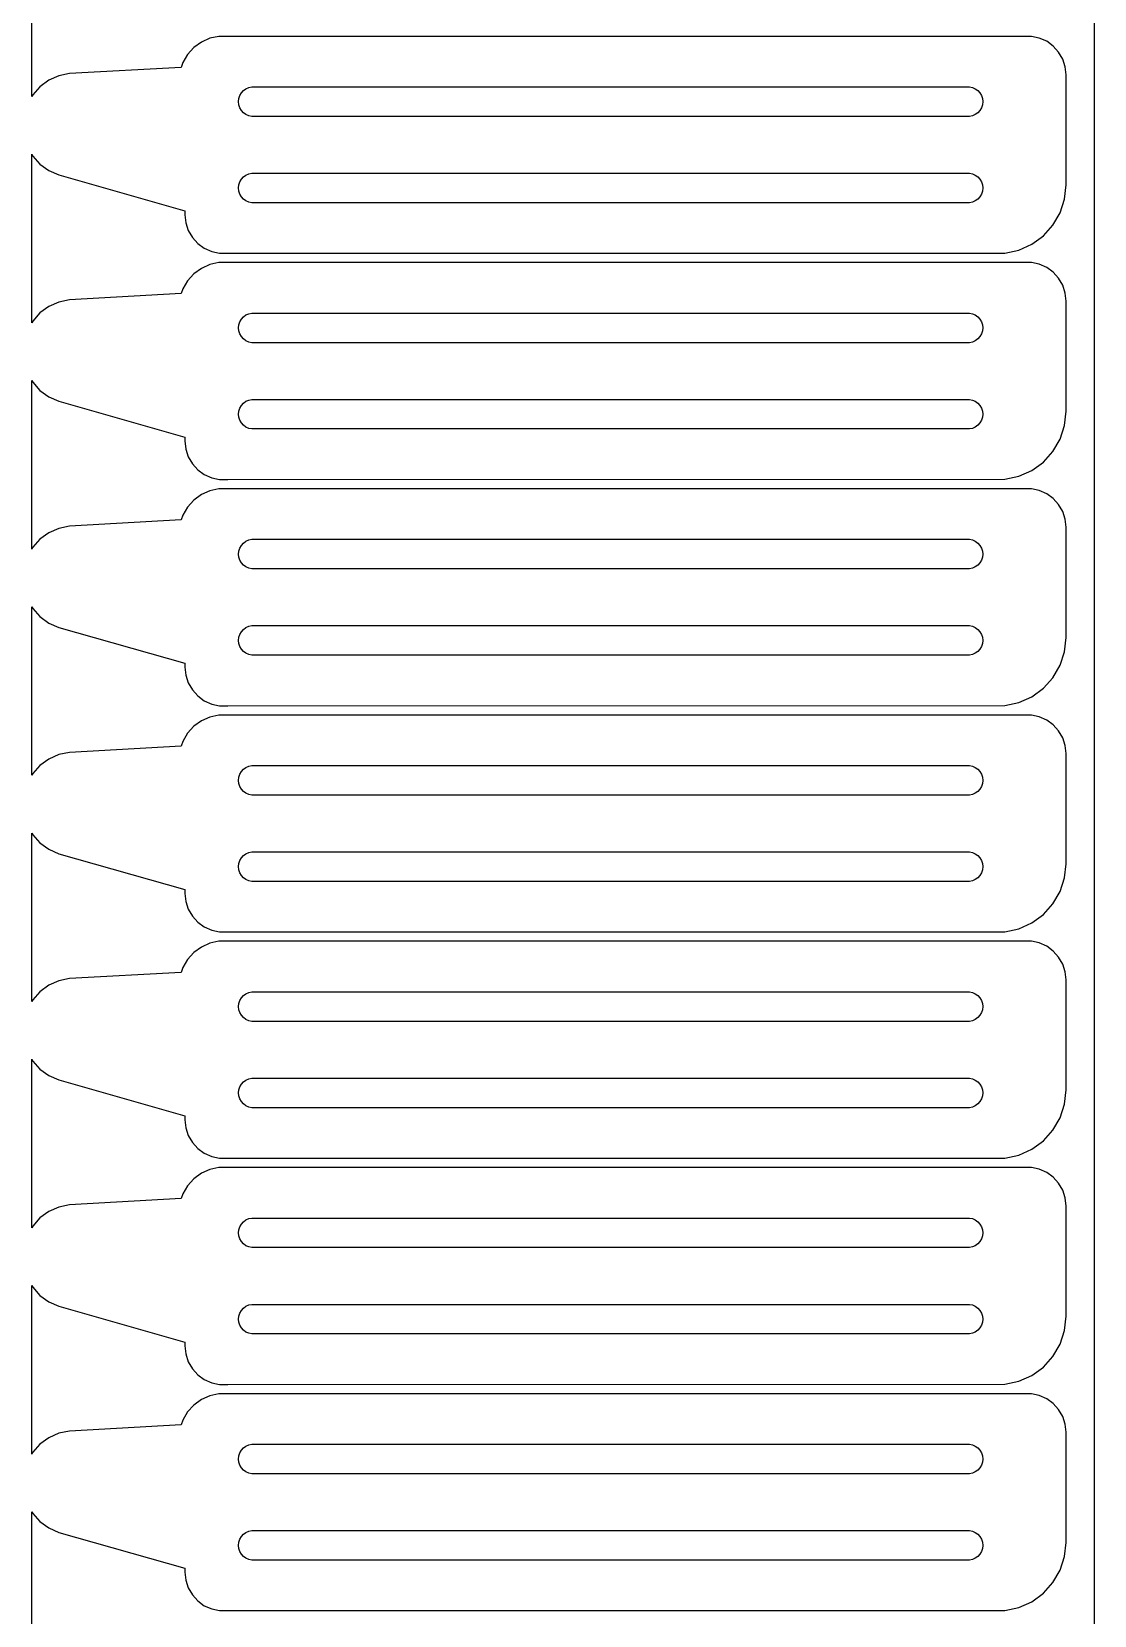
# Model space of a CAD drawing. Header units: metres. Extents: x 0 to 297, y 0 to 210.
# Drawn here: x 48.3 to 84, y 51.5 to 104.7 of the extents above; entities that cross this region are included whole.
import ezdxf

# ---------------------------------------------------------------- set-up
doc = ezdxf.new("R2010")
doc.units = ezdxf.units.M

msp = doc.modelspace()

# ---------------------------------------------------------------- linework, layer by layer
for p, q in [((84, 205), (84, 5)), ((48.3, 102.469), (48.3, 108.131)), ((54, 104.299), (53.7463, 104.115)), ((54.2865, 104.427), (54, 104.299)), ((54.5932, 104.492), (54.2865, 104.427)), ((81.8859, 104.493), (54.5932, 104.492)), ((82.1517, 104.436), (81.8859, 104.493)), ((82.4, 104.326), (82.1517, 104.436)), ((82.6199, 104.166), (82.4, 104.326)), ((53.5365, 103.882), (53.3797, 103.61)), ((53.7463, 104.115), (53.5365, 103.882)), ((82.8017, 103.964), (82.6199, 104.166)), ((82.9376, 103.729), (82.8017, 103.964)), ((49.5671, 103.24), (49.2092, 103.164)), ((53.3275, 103.45), (49.5671, 103.24)), ((53.3797, 103.61), (53.3275, 103.45)), ((83.0216, 103.47), (82.9376, 103.729)), ((83.05, 103.2), (83.0216, 103.47)), ((48.579, 102.8), (48.3342, 102.529)), ((48.875, 103.016), (48.579, 102.8)), ((49.2092, 103.164), (48.875, 103.016)), ((55.4154, 102.672), (55.5, 102.733)), ((55.5, 102.733), (55.5955, 102.776)), ((55.5955, 102.776), (55.6977, 102.797)), ((55.6977, 102.797), (79.8023, 102.797)), ((79.8023, 102.797), (79.9045, 102.776)), ((79.9045, 102.776), (80, 102.733)), ((80, 102.733), (80.0846, 102.672)), ((83.05, 99.5), (83.05, 103.2)), ((48.3342, 102.529), (48.3, 102.469)), ((55.25, 102.3), (55.2609, 102.404)), ((55.2609, 102.196), (55.25, 102.3)), ((55.2609, 102.404), (55.2932, 102.503)), ((55.2932, 102.097), (55.2609, 102.196)), ((55.2932, 102.503), (55.3455, 102.594)), ((55.3455, 102.594), (55.4154, 102.672)), ((80.0846, 102.672), (80.1545, 102.594)), ((80.1545, 102.594), (80.2068, 102.503)), ((80.2068, 102.503), (80.2391, 102.404)), ((80.2391, 102.196), (80.2068, 102.097)), ((80.2391, 102.404), (80.25, 102.3)), ((80.25, 102.3), (80.2391, 102.196)), ((55.3455, 102.006), (55.2932, 102.097)), ((55.4154, 101.928), (55.3455, 102.006)), ((55.5, 101.867), (55.4154, 101.928)), ((55.5955, 101.824), (55.5, 101.867)), ((55.6977, 101.803), (55.5955, 101.824)), ((79.8023, 101.803), (55.6977, 101.803)), ((79.9045, 101.824), (79.8023, 101.803)), ((80, 101.867), (79.9045, 101.824)), ((80.0846, 101.928), (80, 101.867)), ((80.1545, 102.006), (80.0846, 101.928)), ((80.2068, 102.097), (80.1545, 102.006)), ((48.3, 94.8693), (48.3, 100.531)), ((48.3, 100.531), (48.3342, 100.471)), ((48.3342, 100.471), (48.579, 100.199)), ((48.579, 100.199), (48.875, 99.9845)), ((48.875, 99.9845), (49.2092, 99.8356)), ((49.2092, 99.8356), (53.4441, 98.6318)), ((55.25, 99.4), (55.2609, 99.504)), ((55.2609, 99.504), (55.2932, 99.6034)), ((55.2932, 99.6034), (55.3455, 99.6939)), ((55.3455, 99.6939), (55.4154, 99.7716)), ((55.4154, 99.7716), (55.5, 99.833)), ((55.5, 99.833), (55.5955, 99.8755)), ((55.5955, 99.8755), (55.6977, 99.8973)), ((55.6977, 99.8973), (79.8023, 99.8973)), ((79.8023, 99.8973), (79.9045, 99.8755)), ((79.9045, 99.8755), (80, 99.833)), ((80, 99.833), (80.0846, 99.7716)), ((80.0846, 99.7716), (80.1545, 99.6939)), ((80.1545, 99.6939), (80.2068, 99.6034)), ((80.2068, 99.6034), (80.2391, 99.504)), ((80.2391, 99.504), (80.25, 99.4)), ((82.9997, 99.0218), (83.05, 99.5)), ((55.2609, 99.296), (55.25, 99.4)), ((55.2932, 99.1966), (55.2609, 99.296)), ((55.3455, 99.1061), (55.2932, 99.1966)), ((55.4154, 99.0284), (55.3455, 99.1061)), ((55.5, 98.967), (55.4154, 99.0284)), ((55.5955, 98.9245), (55.5, 98.967)), ((80, 98.967), (79.9045, 98.9245)), ((80.0846, 99.0284), (80, 98.967)), ((80.1545, 99.1061), (80.0846, 99.0284)), ((80.2068, 99.1966), (80.1545, 99.1061)), ((80.2391, 99.296), (80.2068, 99.1966)), ((80.25, 99.4), (80.2391, 99.296)), ((82.8512, 98.5645), (82.9997, 99.0218)), ((53.4441, 98.6318), (53.45, 98.5)), ((53.45, 98.5), (53.4784, 98.2297)), ((55.6977, 98.9027), (55.5955, 98.9245)), ((79.8023, 98.9027), (55.6977, 98.9027)), ((79.9045, 98.9245), (79.8023, 98.9027)), ((82.6107, 98.1481), (82.8512, 98.5645)), ((53.4784, 98.2297), (53.5624, 97.9712)), ((53.5624, 97.9712), (53.6983, 97.7359)), ((82.289, 97.7908), (82.6107, 98.1481)), ((53.6983, 97.7359), (53.8801, 97.5339)), ((53.8801, 97.5339), (54.1, 97.3742)), ((54.1, 97.3742), (54.3483, 97.2636)), ((81.4607, 97.3126), (81.9, 97.5081)), ((81.9, 97.5081), (82.289, 97.7908)), ((54.2865, 96.8266), (54, 96.699)), ((54.5932, 96.8918), (54.2865, 96.8266)), ((54.3483, 97.2636), (54.6141, 97.2071)), ((81.8859, 96.8929), (54.5932, 96.8918)), ((54.6141, 97.2071), (54.8859, 97.2071)), ((54.8859, 97.2071), (80.9904, 97.2126)), ((80.9904, 97.2126), (81.4607, 97.3126)), ((82.1517, 96.8364), (81.8859, 96.8929)), ((82.4, 96.7258), (82.1517, 96.8364)), ((53.7463, 96.5147), (53.5365, 96.2817)), ((54, 96.699), (53.7463, 96.5147)), ((82.6199, 96.5661), (82.4, 96.7258)), ((82.8017, 96.3641), (82.6199, 96.5661)), ((82.9376, 96.1288), (82.8017, 96.3641)), ((53.3275, 95.8495), (49.5671, 95.6404)), ((53.3797, 96.0101), (53.3275, 95.8495)), ((53.5365, 96.2817), (53.3797, 96.0101)), ((83.0216, 95.8703), (82.9376, 96.1288)), ((83.05, 95.6), (83.0216, 95.8703)), ((48.875, 95.4155), (48.579, 95.2005)), ((49.2092, 95.5643), (48.875, 95.4155)), ((49.5671, 95.6404), (49.2092, 95.5643)), ((83.05, 91.9), (83.05, 95.6)), ((48.3342, 94.9286), (48.3, 94.8693)), ((48.579, 95.2005), (48.3342, 94.9286)), ((55.25, 94.7), (55.2609, 94.804)), ((55.2609, 94.596), (55.25, 94.7)), ((55.2609, 94.804), (55.2932, 94.9034)), ((55.2932, 94.9034), (55.3455, 94.9939)), ((55.3455, 94.9939), (55.4154, 95.0716)), ((55.4154, 95.0716), (55.5, 95.133)), ((55.5, 95.133), (55.5955, 95.1755)), ((55.5955, 95.1755), (55.6977, 95.1973)), ((55.6977, 95.1973), (79.8023, 95.1973)), ((79.8023, 95.1973), (79.9045, 95.1755)), ((79.9045, 95.1755), (80, 95.133)), ((80, 95.133), (80.0846, 95.0716)), ((80.0846, 95.0716), (80.1545, 94.9939)), ((80.1545, 94.9939), (80.2068, 94.9034)), ((80.2068, 94.9034), (80.2391, 94.804)), ((80.2391, 94.804), (80.25, 94.7)), ((80.25, 94.7), (80.2391, 94.596)), ((55.2932, 94.4966), (55.2609, 94.596)), ((55.3455, 94.4061), (55.2932, 94.4966)), ((55.4154, 94.3284), (55.3455, 94.4061)), ((55.5, 94.267), (55.4154, 94.3284)), ((55.5955, 94.2245), (55.5, 94.267)), ((55.6977, 94.2027), (55.5955, 94.2245)), ((79.8023, 94.2027), (55.6977, 94.2027)), ((79.9045, 94.2245), (79.8023, 94.2027)), ((80, 94.267), (79.9045, 94.2245)), ((80.0846, 94.3284), (80, 94.267)), ((80.1545, 94.4061), (80.0846, 94.3284)), ((80.2068, 94.4966), (80.1545, 94.4061)), ((80.2391, 94.596), (80.2068, 94.4966)), ((48.3, 87.2693), (48.3, 92.9306)), ((48.3, 92.9306), (48.3342, 92.8714)), ((48.3342, 92.8714), (48.579, 92.5995)), ((48.579, 92.5995), (48.875, 92.3844)), ((48.875, 92.3844), (49.2092, 92.2356)), ((49.2092, 92.2356), (53.4441, 91.0318)), ((55.2932, 92.0034), (55.3455, 92.0939)), ((55.3455, 92.0939), (55.4154, 92.1716)), ((55.4154, 92.1716), (55.5, 92.233)), ((55.5, 92.233), (55.5955, 92.2755)), ((55.5955, 92.2755), (55.6977, 92.2973)), ((55.6977, 92.2973), (79.8023, 92.2973)), ((79.8023, 92.2973), (79.9045, 92.2755)), ((79.9045, 92.2755), (80, 92.233)), ((80, 92.233), (80.0846, 92.1716)), ((80.0846, 92.1716), (80.1545, 92.0939)), ((80.1545, 92.0939), (80.2068, 92.0034)), ((55.25, 91.8), (55.2609, 91.9039)), ((55.2609, 91.696), (55.25, 91.8)), ((55.2609, 91.9039), (55.2932, 92.0034)), ((55.2932, 91.5966), (55.2609, 91.696)), ((55.3455, 91.5061), (55.2932, 91.5966)), ((55.4154, 91.4284), (55.3455, 91.5061)), ((80.1545, 91.5061), (80.0846, 91.4284)), ((80.2068, 91.5966), (80.1545, 91.5061)), ((80.2068, 92.0034), (80.2391, 91.9039)), ((80.2391, 91.696), (80.2068, 91.5966)), ((80.2391, 91.9039), (80.25, 91.8)), ((80.25, 91.8), (80.2391, 91.696)), ((82.9997, 91.4218), (83.05, 91.9)), ((53.4441, 91.0318), (53.45, 90.9)), ((55.5, 91.367), (55.4154, 91.4284)), ((55.5955, 91.3245), (55.5, 91.367)), ((55.6977, 91.3027), (55.5955, 91.3245)), ((79.8023, 91.3027), (55.6977, 91.3027)), ((79.9045, 91.3245), (79.8023, 91.3027)), ((80, 91.367), (79.9045, 91.3245)), ((80.0846, 91.4284), (80, 91.367)), ((82.8512, 90.9645), (82.9997, 91.4218)), ((53.45, 90.9), (53.4784, 90.6297)), ((53.4784, 90.6297), (53.5624, 90.3712)), ((82.289, 90.1908), (82.6107, 90.5481)), ((82.6107, 90.5481), (82.8512, 90.9645)), ((53.5624, 90.3712), (53.6983, 90.1359)), ((53.6983, 90.1359), (53.8801, 89.9339)), ((53.8801, 89.9339), (54.1, 89.7742)), ((81.4607, 89.7126), (81.9, 89.9081)), ((81.9, 89.9081), (82.289, 90.1908)), ((54.1, 89.7742), (54.3483, 89.6636)), ((54.3483, 89.6636), (54.6141, 89.6071)), ((54.6141, 89.6071), (54.8859, 89.6071)), ((54.8859, 89.6071), (80.9904, 89.6126)), ((80.9904, 89.6126), (81.4607, 89.7126)), ((53.7463, 88.9147), (53.5365, 88.6817)), ((54, 89.099), (53.7463, 88.9147)), ((54.2865, 89.2266), (54, 89.099)), ((54.5932, 89.2918), (54.2865, 89.2266)), ((81.8859, 89.2929), (54.5932, 89.2918)), ((82.1517, 89.2364), (81.8859, 89.2929)), ((82.4, 89.1258), (82.1517, 89.2364)), ((82.6199, 88.9661), (82.4, 89.1258)), ((82.8017, 88.7641), (82.6199, 88.9661)), ((53.3797, 88.4101), (53.3275, 88.2495)), ((53.5365, 88.6817), (53.3797, 88.4101)), ((82.9376, 88.5287), (82.8017, 88.7641)), ((83.0216, 88.2703), (82.9376, 88.5287)), ((48.875, 87.8155), (48.579, 87.6005)), ((49.2092, 87.9643), (48.875, 87.8155)), ((49.5671, 88.0404), (49.2092, 87.9643)), ((53.3275, 88.2495), (49.5671, 88.0404)), ((83.05, 88), (83.0216, 88.2703)), ((83.05, 84.3), (83.05, 88)), ((48.3342, 87.3286), (48.3, 87.2693)), ((48.579, 87.6005), (48.3342, 87.3286)), ((55.2609, 87.2039), (55.2932, 87.3034)), ((55.2932, 87.3034), (55.3455, 87.3939)), ((55.3455, 87.3939), (55.4154, 87.4716)), ((55.4154, 87.4716), (55.5, 87.533)), ((55.5, 87.533), (55.5955, 87.5755)), ((55.5955, 87.5755), (55.6977, 87.5973)), ((55.6977, 87.5973), (79.8023, 87.5973)), ((79.8023, 87.5973), (79.9045, 87.5755)), ((79.9045, 87.5755), (80, 87.533)), ((80, 87.533), (80.0846, 87.4716)), ((80.0846, 87.4716), (80.1545, 87.3939)), ((80.1545, 87.3939), (80.2068, 87.3034)), ((80.2068, 87.3034), (80.2391, 87.2039)), ((55.25, 87.1), (55.2609, 87.2039)), ((55.2609, 86.996), (55.25, 87.1)), ((55.2932, 86.8966), (55.2609, 86.996)), ((55.3455, 86.8061), (55.2932, 86.8966)), ((55.4154, 86.7284), (55.3455, 86.8061)), ((55.5, 86.667), (55.4154, 86.7284)), ((80.0846, 86.7284), (80, 86.667)), ((80.1545, 86.8061), (80.0846, 86.7284)), ((80.2068, 86.8966), (80.1545, 86.8061)), ((80.2391, 86.996), (80.2068, 86.8966)), ((80.2391, 87.2039), (80.25, 87.1)), ((80.25, 87.1), (80.2391, 86.996)), ((55.5955, 86.6245), (55.5, 86.667)), ((55.6977, 86.6027), (55.5955, 86.6245)), ((79.8023, 86.6027), (55.6977, 86.6027)), ((79.9045, 86.6245), (79.8023, 86.6027)), ((80, 86.667), (79.9045, 86.6245)), ((48.3, 79.6693), (48.3, 85.3306)), ((48.3, 85.3306), (48.3342, 85.2714)), ((48.3342, 85.2714), (48.579, 84.9995)), ((48.579, 84.9995), (48.875, 84.7845)), ((48.875, 84.7845), (49.2092, 84.6357)), ((49.2092, 84.6357), (53.4441, 83.4318)), ((55.4154, 84.5716), (55.5, 84.633)), ((55.5, 84.633), (55.5955, 84.6755)), ((55.5955, 84.6755), (55.6977, 84.6973)), ((55.6977, 84.6973), (79.8023, 84.6973)), ((79.8023, 84.6973), (79.9045, 84.6755)), ((79.9045, 84.6755), (80, 84.633)), ((80, 84.633), (80.0846, 84.5716)), ((55.25, 84.2), (55.2609, 84.304)), ((55.2609, 84.096), (55.25, 84.2)), ((55.2609, 84.304), (55.2932, 84.4034)), ((55.2932, 83.9966), (55.2609, 84.096)), ((55.2932, 84.4034), (55.3455, 84.4939)), ((55.3455, 84.4939), (55.4154, 84.5716)), ((80.0846, 84.5716), (80.1545, 84.4939)), ((80.1545, 84.4939), (80.2068, 84.4034)), ((80.2068, 84.4034), (80.2391, 84.304)), ((80.2391, 84.096), (80.2068, 83.9966)), ((80.2391, 84.304), (80.25, 84.2)), ((80.25, 84.2), (80.2391, 84.096)), ((82.9997, 83.8218), (83.05, 84.3)), ((55.3455, 83.9061), (55.2932, 83.9966)), ((55.4154, 83.8284), (55.3455, 83.9061)), ((55.5, 83.767), (55.4154, 83.8284)), ((55.5955, 83.7245), (55.5, 83.767)), ((55.6977, 83.7027), (55.5955, 83.7245)), ((79.8023, 83.7027), (55.6977, 83.7027)), ((79.9045, 83.7245), (79.8023, 83.7027)), ((80, 83.767), (79.9045, 83.7245)), ((80.0846, 83.8284), (80, 83.767)), ((80.1545, 83.9061), (80.0846, 83.8284)), ((80.2068, 83.9966), (80.1545, 83.9061)), ((82.8512, 83.3645), (82.9997, 83.8218)), ((53.4441, 83.4318), (53.45, 83.3)), ((53.45, 83.3), (53.4784, 83.0297)), ((53.4784, 83.0297), (53.5624, 82.7712)), ((82.6107, 82.9481), (82.8512, 83.3645)), ((53.5624, 82.7712), (53.6983, 82.5359)), ((53.6983, 82.5359), (53.8801, 82.3339)), ((81.9, 82.3081), (82.289, 82.5908)), ((82.289, 82.5908), (82.6107, 82.9481)), ((53.8801, 82.3339), (54.1, 82.1742)), ((54.1, 82.1742), (54.3483, 82.0636)), ((54.3483, 82.0636), (54.6141, 82.0071)), ((54.6141, 82.0071), (54.8859, 82.0071)), ((54.8859, 82.0071), (80.9904, 82.0126)), ((80.9904, 82.0126), (81.4607, 82.1126)), ((81.4607, 82.1126), (81.9, 82.3081)), ((54, 81.499), (53.7463, 81.3147)), ((54.2865, 81.6266), (54, 81.499)), ((54.5932, 81.6918), (54.2865, 81.6266)), ((81.8859, 81.6929), (54.5932, 81.6918)), ((82.1517, 81.6364), (81.8859, 81.6929)), ((82.4, 81.5258), (82.1517, 81.6364)), ((82.6199, 81.3661), (82.4, 81.5258)), ((53.5365, 81.0817), (53.3797, 80.8101)), ((53.7463, 81.3147), (53.5365, 81.0817)), ((82.8017, 81.1641), (82.6199, 81.3661)), ((82.9376, 80.9288), (82.8017, 81.1641)), ((83.0216, 80.6703), (82.9376, 80.9288)), ((49.2092, 80.3643), (48.875, 80.2155)), ((49.5671, 80.4404), (49.2092, 80.3643)), ((53.3275, 80.6495), (49.5671, 80.4404)), ((53.3797, 80.8101), (53.3275, 80.6495)), ((83.05, 80.4), (83.0216, 80.6703)), ((83.05, 76.7), (83.05, 80.4)), ((48.579, 80.0005), (48.3342, 79.7286)), ((48.875, 80.2155), (48.579, 80.0005)), ((55.3455, 79.7939), (55.4154, 79.8716)), ((55.4154, 79.8716), (55.5, 79.933)), ((55.5, 79.933), (55.5955, 79.9755)), ((55.5955, 79.9755), (55.6977, 79.9973)), ((55.6977, 79.9973), (79.8023, 79.9973)), ((79.8023, 79.9973), (79.9045, 79.9755)), ((79.9045, 79.9755), (80, 79.933)), ((80, 79.933), (80.0846, 79.8716)), ((80.0846, 79.8716), (80.1545, 79.7939)), ((48.3342, 79.7286), (48.3, 79.6693)), ((55.25, 79.5), (55.2609, 79.604)), ((55.2609, 79.396), (55.25, 79.5)), ((55.2609, 79.604), (55.2932, 79.7034)), ((55.2932, 79.2966), (55.2609, 79.396)), ((55.2932, 79.7034), (55.3455, 79.7939)), ((55.3455, 79.2061), (55.2932, 79.2966)), ((80.1545, 79.7939), (80.2068, 79.7034)), ((80.2068, 79.2966), (80.1545, 79.2061)), ((80.2068, 79.7034), (80.2391, 79.604)), ((80.2391, 79.396), (80.2068, 79.2966)), ((80.2391, 79.604), (80.25, 79.5)), ((80.25, 79.5), (80.2391, 79.396)), ((55.4154, 79.1284), (55.3455, 79.2061)), ((55.5, 79.067), (55.4154, 79.1284)), ((55.5955, 79.0245), (55.5, 79.067)), ((55.6977, 79.0027), (55.5955, 79.0245)), ((79.8023, 79.0027), (55.6977, 79.0027)), ((79.9045, 79.0245), (79.8023, 79.0027)), ((80, 79.067), (79.9045, 79.0245)), ((80.0846, 79.1284), (80, 79.067)), ((80.1545, 79.2061), (80.0846, 79.1284)), ((48.3, 72.0694), (48.3, 77.7307)), ((48.3, 77.7307), (48.3342, 77.6714)), ((48.3342, 77.6714), (48.579, 77.3995)), ((48.579, 77.3995), (48.875, 77.1844)), ((48.875, 77.1844), (49.2092, 77.0356)), ((49.2092, 77.0356), (53.4441, 75.8318)), ((55.25, 76.6), (55.2609, 76.7039)), ((55.2609, 76.7039), (55.2932, 76.8034)), ((55.2932, 76.8034), (55.3455, 76.8939)), ((55.3455, 76.8939), (55.4154, 76.9716)), ((55.4154, 76.9716), (55.5, 77.033)), ((55.5, 77.033), (55.5955, 77.0755)), ((55.5955, 77.0755), (55.6977, 77.0973)), ((55.6977, 77.0973), (79.8023, 77.0973)), ((79.8023, 77.0973), (79.9045, 77.0755)), ((79.9045, 77.0755), (80, 77.033)), ((80, 77.033), (80.0846, 76.9716)), ((80.0846, 76.9716), (80.1545, 76.8939)), ((80.1545, 76.8939), (80.2068, 76.8034)), ((80.2068, 76.8034), (80.2391, 76.7039)), ((80.2391, 76.7039), (80.25, 76.6)), ((82.9997, 76.2218), (83.05, 76.7)), ((55.2609, 76.496), (55.25, 76.6)), ((55.2932, 76.3966), (55.2609, 76.496)), ((55.3455, 76.3061), (55.2932, 76.3966)), ((55.4154, 76.2284), (55.3455, 76.3061)), ((55.5, 76.167), (55.4154, 76.2284)), ((55.5955, 76.1245), (55.5, 76.167)), ((55.6977, 76.1027), (55.5955, 76.1245)), ((79.8023, 76.1027), (55.6977, 76.1027)), ((79.9045, 76.1245), (79.8023, 76.1027)), ((80, 76.167), (79.9045, 76.1245)), ((80.0846, 76.2284), (80, 76.167)), ((80.1545, 76.3061), (80.0846, 76.2284)), ((80.2068, 76.3966), (80.1545, 76.3061)), ((80.2391, 76.496), (80.2068, 76.3966)), ((80.25, 76.6), (80.2391, 76.496)), ((82.8512, 75.7645), (82.9997, 76.2218)), ((53.4441, 75.8318), (53.45, 75.7)), ((53.45, 75.7), (53.4784, 75.4297)), ((82.6107, 75.3481), (82.8512, 75.7645)), ((53.4784, 75.4297), (53.5624, 75.1712)), ((53.5624, 75.1712), (53.6983, 74.9359)), ((82.289, 74.9908), (82.6107, 75.3481)), ((53.6983, 74.9359), (53.8801, 74.7339)), ((53.8801, 74.7339), (54.1, 74.5742)), ((54.1, 74.5742), (54.3483, 74.4636)), ((80.9904, 74.4126), (81.4607, 74.5126)), ((81.4607, 74.5126), (81.9, 74.7081)), ((81.9, 74.7081), (82.289, 74.9908)), ((54.2865, 74.0266), (54, 73.899)), ((54.5932, 74.0918), (54.2865, 74.0266)), ((54.3483, 74.4636), (54.6141, 74.4071)), ((81.8859, 74.0929), (54.5932, 74.0918)), ((54.6141, 74.4071), (54.8859, 74.4071)), ((54.8859, 74.4071), (80.9904, 74.4126)), ((82.1517, 74.0364), (81.8859, 74.0929)), ((82.4, 73.9258), (82.1517, 74.0364)), ((53.5365, 73.4817), (53.3797, 73.2101)), ((53.7463, 73.7147), (53.5365, 73.4817)), ((54, 73.899), (53.7463, 73.7147)), ((82.6199, 73.7661), (82.4, 73.9258)), ((82.8017, 73.5641), (82.6199, 73.7661)), ((82.9376, 73.3288), (82.8017, 73.5641)), ((53.3275, 73.0495), (49.5671, 72.8404)), ((53.3797, 73.2101), (53.3275, 73.0495)), ((83.0216, 73.0703), (82.9376, 73.3288)), ((83.05, 72.8), (83.0216, 73.0703)), ((48.579, 72.4005), (48.3342, 72.1286)), ((48.875, 72.6155), (48.579, 72.4005)), ((49.2092, 72.7643), (48.875, 72.6155)), ((49.5671, 72.8404), (49.2092, 72.7643)), ((55.5, 72.333), (55.5955, 72.3755)), ((55.5955, 72.3755), (55.6977, 72.3973)), ((55.6977, 72.3973), (79.8023, 72.3973)), ((79.8023, 72.3973), (79.9045, 72.3755)), ((79.9045, 72.3755), (80, 72.333)), ((83.05, 69.1), (83.05, 72.8)), ((48.3342, 72.1286), (48.3, 72.0694)), ((55.25, 71.9), (55.2609, 72.004)), ((55.2609, 71.796), (55.25, 71.9)), ((55.2609, 72.004), (55.2932, 72.1034)), ((55.2932, 72.1034), (55.3455, 72.1939)), ((55.3455, 72.1939), (55.4154, 72.2716)), ((55.4154, 72.2716), (55.5, 72.333)), ((80, 72.333), (80.0846, 72.2716)), ((80.0846, 72.2716), (80.1545, 72.1939)), ((80.1545, 72.1939), (80.2068, 72.1034)), ((80.2068, 72.1034), (80.2391, 72.004)), ((80.2391, 72.004), (80.25, 71.9)), ((80.25, 71.9), (80.2391, 71.796)), ((55.2932, 71.6966), (55.2609, 71.796)), ((55.3455, 71.6061), (55.2932, 71.6966)), ((55.4154, 71.5284), (55.3455, 71.6061)), ((55.5, 71.467), (55.4154, 71.5284)), ((55.5955, 71.4245), (55.5, 71.467)), ((55.6977, 71.4027), (55.5955, 71.4245)), ((79.8023, 71.4027), (55.6977, 71.4027)), ((79.9045, 71.4245), (79.8023, 71.4027)), ((80, 71.467), (79.9045, 71.4245)), ((80.0846, 71.5284), (80, 71.467)), ((80.1545, 71.6061), (80.0846, 71.5284)), ((80.2068, 71.6966), (80.1545, 71.6061)), ((80.2391, 71.796), (80.2068, 71.6966)), ((48.3, 64.4693), (48.3, 70.1306)), ((48.3, 70.1306), (48.3342, 70.0714)), ((48.3342, 70.0714), (48.579, 69.7995)), ((48.579, 69.7995), (48.875, 69.5845)), ((48.875, 69.5845), (49.2092, 69.4357)), ((49.2092, 69.4357), (53.4441, 68.2318)), ((55.2609, 69.104), (55.2932, 69.2034)), ((55.2932, 69.2034), (55.3455, 69.2939)), ((55.3455, 69.2939), (55.4154, 69.3716)), ((55.4154, 69.3716), (55.5, 69.433)), ((55.5, 69.433), (55.5955, 69.4755)), ((55.5955, 69.4755), (55.6977, 69.4973)), ((55.6977, 69.4973), (79.8023, 69.4973)), ((79.8023, 69.4973), (79.9045, 69.4755)), ((79.9045, 69.4755), (80, 69.433)), ((80, 69.433), (80.0846, 69.3716)), ((80.0846, 69.3716), (80.1545, 69.2939)), ((80.1545, 69.2939), (80.2068, 69.2034)), ((80.2068, 69.2034), (80.2391, 69.104)), ((55.25, 69), (55.2609, 69.104)), ((55.2609, 68.896), (55.25, 69)), ((55.2932, 68.7966), (55.2609, 68.896)), ((55.3455, 68.7061), (55.2932, 68.7966)), ((55.4154, 68.6284), (55.3455, 68.7061)), ((55.5, 68.567), (55.4154, 68.6284)), ((80.0846, 68.6284), (80, 68.567)), ((80.1545, 68.7061), (80.0846, 68.6284)), ((80.2068, 68.7966), (80.1545, 68.7061)), ((80.2391, 68.896), (80.2068, 68.7966)), ((80.2391, 69.104), (80.25, 69)), ((80.25, 69), (80.2391, 68.896)), ((82.9997, 68.6218), (83.05, 69.1)), ((53.4441, 68.2318), (53.45, 68.1)), ((53.45, 68.1), (53.4784, 67.8297)), ((55.5955, 68.5245), (55.5, 68.567)), ((55.6977, 68.5027), (55.5955, 68.5245)), ((79.8023, 68.5027), (55.6977, 68.5027)), ((79.9045, 68.5245), (79.8023, 68.5027)), ((80, 68.567), (79.9045, 68.5245)), ((82.6107, 67.7481), (82.8512, 68.1645)), ((82.8512, 68.1645), (82.9997, 68.6218)), ((53.4784, 67.8297), (53.5624, 67.5712)), ((53.5624, 67.5712), (53.6983, 67.3359)), ((82.289, 67.3908), (82.6107, 67.7481)), ((53.6983, 67.3359), (53.8801, 67.1339)), ((53.8801, 67.1339), (54.1, 66.9742)), ((81.4607, 66.9126), (81.9, 67.1081)), ((81.9, 67.1081), (82.289, 67.3908)), ((54.1, 66.9742), (54.3483, 66.8636)), ((54.3483, 66.8636), (54.6141, 66.8071)), ((54.6141, 66.8071), (54.8859, 66.8071)), ((54.8859, 66.8071), (80.9904, 66.8126)), ((80.9904, 66.8126), (81.4607, 66.9126)), ((53.7463, 66.1147), (53.5365, 65.8817)), ((54, 66.299), (53.7463, 66.1147)), ((54.2865, 66.4266), (54, 66.299)), ((54.5932, 66.4918), (54.2865, 66.4266)), ((81.8859, 66.4929), (54.5932, 66.4918)), ((82.1517, 66.4364), (81.8859, 66.4929)), ((82.4, 66.3258), (82.1517, 66.4364)), ((82.6199, 66.1661), (82.4, 66.3258)), ((82.8017, 65.9641), (82.6199, 66.1661)), ((53.3275, 65.4495), (49.5671, 65.2404)), ((53.3797, 65.6101), (53.3275, 65.4495)), ((53.5365, 65.8817), (53.3797, 65.6101)), ((82.9376, 65.7288), (82.8017, 65.9641)), ((83.0216, 65.4703), (82.9376, 65.7288)), ((83.05, 65.2), (83.0216, 65.4703)), ((48.875, 65.0155), (48.579, 64.8005)), ((49.2092, 65.1643), (48.875, 65.0155)), ((49.5671, 65.2404), (49.2092, 65.1643)), ((83.05, 61.5), (83.05, 65.2)), ((48.3342, 64.5286), (48.3, 64.4693)), ((48.579, 64.8005), (48.3342, 64.5286)), ((55.25, 64.3), (55.2609, 64.4039)), ((55.2609, 64.4039), (55.2932, 64.5034)), ((55.2932, 64.5034), (55.3455, 64.5939)), ((55.3455, 64.5939), (55.4154, 64.6716)), ((55.4154, 64.6716), (55.5, 64.733)), ((55.5, 64.733), (55.5955, 64.7755)), ((55.5955, 64.7755), (55.6977, 64.7973)), ((55.6977, 64.7973), (79.8023, 64.7973)), ((79.8023, 64.7973), (79.9045, 64.7755)), ((79.9045, 64.7755), (80, 64.733)), ((80, 64.733), (80.0846, 64.6716)), ((80.0846, 64.6716), (80.1545, 64.5939)), ((80.1545, 64.5939), (80.2068, 64.5034)), ((80.2068, 64.5034), (80.2391, 64.4039)), ((80.2391, 64.4039), (80.25, 64.3)), ((55.2609, 64.196), (55.25, 64.3)), ((55.2932, 64.0966), (55.2609, 64.196)), ((55.3455, 64.0061), (55.2932, 64.0966)), ((55.4154, 63.9284), (55.3455, 64.0061)), ((55.5, 63.867), (55.4154, 63.9284)), ((55.5955, 63.8245), (55.5, 63.867)), ((80, 63.867), (79.9045, 63.8245)), ((80.0846, 63.9284), (80, 63.867)), ((80.1545, 64.0061), (80.0846, 63.9284)), ((80.2068, 64.0966), (80.1545, 64.0061)), ((80.2391, 64.196), (80.2068, 64.0966)), ((80.25, 64.3), (80.2391, 64.196)), ((55.6977, 63.8027), (55.5955, 63.8245)), ((79.8023, 63.8027), (55.6977, 63.8027)), ((79.9045, 63.8245), (79.8023, 63.8027)), ((48.3, 56.8693), (48.3, 62.5306)), ((48.3, 62.5306), (48.3342, 62.4714)), ((48.3342, 62.4714), (48.579, 62.1995)), ((48.579, 62.1995), (48.875, 61.9845)), ((48.875, 61.9845), (49.2092, 61.8356)), ((49.2092, 61.8356), (53.4441, 60.6318)), ((55.3455, 61.6939), (55.4154, 61.7716)), ((55.4154, 61.7716), (55.5, 61.833)), ((55.5, 61.833), (55.5955, 61.8755)), ((55.5955, 61.8755), (55.6977, 61.8972)), ((55.6977, 61.8972), (79.8023, 61.8972)), ((79.8023, 61.8972), (79.9045, 61.8755)), ((79.9045, 61.8755), (80, 61.833)), ((80, 61.833), (80.0846, 61.7716)), ((80.0846, 61.7716), (80.1545, 61.6939)), ((55.25, 61.4), (55.2609, 61.504)), ((55.2609, 61.296), (55.25, 61.4)), ((55.2609, 61.504), (55.2932, 61.6034)), ((55.2932, 61.1966), (55.2609, 61.296)), ((55.2932, 61.6034), (55.3455, 61.6939)), ((55.3455, 61.1061), (55.2932, 61.1966)), ((80.1545, 61.6939), (80.2068, 61.6034)), ((80.2068, 61.1966), (80.1545, 61.1061)), ((80.2068, 61.6034), (80.2391, 61.504)), ((80.2391, 61.296), (80.2068, 61.1966)), ((80.2391, 61.504), (80.25, 61.4)), ((80.25, 61.4), (80.2391, 61.296)), ((82.9997, 61.0218), (83.05, 61.5)), ((55.4154, 61.0284), (55.3455, 61.1061)), ((55.5, 60.967), (55.4154, 61.0284)), ((55.5955, 60.9245), (55.5, 60.967)), ((55.6977, 60.9027), (55.5955, 60.9245)), ((79.8023, 60.9027), (55.6977, 60.9027)), ((79.9045, 60.9245), (79.8023, 60.9027)), ((80, 60.967), (79.9045, 60.9245)), ((80.0846, 61.0284), (80, 60.967)), ((80.1545, 61.1061), (80.0846, 61.0284)), ((82.8512, 60.5645), (82.9997, 61.0218)), ((53.4441, 60.6318), (53.45, 60.5)), ((53.45, 60.5), (53.4784, 60.2297)), ((53.4784, 60.2297), (53.5624, 59.9712)), ((82.289, 59.7908), (82.6107, 60.1481)), ((82.6107, 60.1481), (82.8512, 60.5645)), ((53.5624, 59.9712), (53.6983, 59.7359)), ((53.6983, 59.7359), (53.8801, 59.5339)), ((81.9, 59.5081), (82.289, 59.7908)), ((53.8801, 59.5339), (54.1, 59.3742)), ((54.1, 59.3742), (54.3483, 59.2636)), ((54.3483, 59.2636), (54.6141, 59.2071)), ((54.6141, 59.2071), (54.8859, 59.2071)), ((54.8859, 59.2071), (80.9904, 59.2126)), ((80.9904, 59.2126), (81.4607, 59.3126)), ((81.4607, 59.3126), (81.9, 59.5081)), ((54, 58.699), (53.7463, 58.5147)), ((54.2865, 58.8266), (54, 58.699)), ((54.5932, 58.8918), (54.2865, 58.8266)), ((81.8859, 58.8929), (54.5932, 58.8918)), ((82.1517, 58.8364), (81.8859, 58.8929)), ((82.4, 58.7258), (82.1517, 58.8364)), ((82.6199, 58.5661), (82.4, 58.7258)), ((82.8017, 58.3641), (82.6199, 58.5661)), ((53.3797, 58.0101), (53.3275, 57.8495)), ((53.5365, 58.2817), (53.3797, 58.0101)), ((53.7463, 58.5147), (53.5365, 58.2817)), ((82.9376, 58.1288), (82.8017, 58.3641)), ((83.0216, 57.8703), (82.9376, 58.1288)), ((49.2092, 57.5643), (48.875, 57.4155)), ((49.5671, 57.6404), (49.2092, 57.5643)), ((53.3275, 57.8495), (49.5671, 57.6404)), ((83.05, 57.6), (83.0216, 57.8703)), ((83.05, 53.9), (83.05, 57.6)), ((48.3342, 56.9286), (48.3, 56.8693)), ((48.579, 57.2005), (48.3342, 56.9286)), ((48.875, 57.4155), (48.579, 57.2005)), ((55.2932, 56.9034), (55.3455, 56.9939)), ((55.3455, 56.9939), (55.4154, 57.0716)), ((55.4154, 57.0716), (55.5, 57.133)), ((55.5, 57.133), (55.5955, 57.1755)), ((55.5955, 57.1755), (55.6977, 57.1973)), ((55.6977, 57.1973), (79.8023, 57.1973)), ((79.8023, 57.1973), (79.9045, 57.1755)), ((79.9045, 57.1755), (80, 57.133)), ((80, 57.133), (80.0846, 57.0716)), ((80.0846, 57.0716), (80.1545, 56.9939)), ((80.1545, 56.9939), (80.2068, 56.9034)), ((55.25, 56.7), (55.2609, 56.804)), ((55.2609, 56.596), (55.25, 56.7)), ((55.2609, 56.804), (55.2932, 56.9034)), ((55.2932, 56.4966), (55.2609, 56.596)), ((55.3455, 56.4061), (55.2932, 56.4966)), ((55.4154, 56.3284), (55.3455, 56.4061)), ((80.1545, 56.4061), (80.0846, 56.3284)), ((80.2068, 56.4966), (80.1545, 56.4061)), ((80.2068, 56.9034), (80.2391, 56.804)), ((80.2391, 56.596), (80.2068, 56.4966)), ((80.2391, 56.804), (80.25, 56.7)), ((80.25, 56.7), (80.2391, 56.596)), ((55.5, 56.267), (55.4154, 56.3284)), ((55.5955, 56.2245), (55.5, 56.267)), ((55.6977, 56.2027), (55.5955, 56.2245)), ((79.8023, 56.2027), (55.6977, 56.2027)), ((79.9045, 56.2245), (79.8023, 56.2027)), ((80, 56.267), (79.9045, 56.2245)), ((80.0846, 56.3284), (80, 56.267)), ((48.3, 49.2693), (48.3, 54.9306)), ((48.3, 54.9306), (48.3342, 54.8714)), ((48.3342, 54.8714), (48.579, 54.5995)), ((48.579, 54.5995), (48.875, 54.3844)), ((48.875, 54.3844), (49.2092, 54.2356)), ((55.5, 54.233), (55.5955, 54.2755)), ((55.5955, 54.2755), (55.6977, 54.2973)), ((55.6977, 54.2973), (79.8023, 54.2973)), ((79.8023, 54.2973), (79.9045, 54.2755)), ((79.9045, 54.2755), (80, 54.233)), ((49.2092, 54.2356), (53.4441, 53.0318)), ((55.25, 53.8), (55.2609, 53.9039)), ((55.2609, 53.696), (55.25, 53.8)), ((55.2609, 53.9039), (55.2932, 54.0034)), ((55.2932, 54.0034), (55.3455, 54.0939)), ((55.3455, 54.0939), (55.4154, 54.1716)), ((55.4154, 54.1716), (55.5, 54.233)), ((80, 54.233), (80.0846, 54.1716)), ((80.0846, 54.1716), (80.1545, 54.0939)), ((80.1545, 54.0939), (80.2068, 54.0034)), ((80.2068, 54.0034), (80.2391, 53.9039)), ((80.2391, 53.9039), (80.25, 53.8)), ((80.25, 53.8), (80.2391, 53.696)), ((82.9997, 53.4218), (83.05, 53.9)), ((55.2932, 53.5966), (55.2609, 53.696)), ((55.3455, 53.5061), (55.2932, 53.5966)), ((55.4154, 53.4284), (55.3455, 53.5061)), ((55.5, 53.367), (55.4154, 53.4284)), ((55.5955, 53.3245), (55.5, 53.367)), ((55.6977, 53.3027), (55.5955, 53.3245)), ((79.8023, 53.3027), (55.6977, 53.3027)), ((79.9045, 53.3245), (79.8023, 53.3027)), ((80, 53.367), (79.9045, 53.3245)), ((80.0846, 53.4284), (80, 53.367)), ((80.1545, 53.5061), (80.0846, 53.4284)), ((80.2068, 53.5966), (80.1545, 53.5061)), ((80.2391, 53.696), (80.2068, 53.5966)), ((82.8512, 52.9645), (82.9997, 53.4218)), ((53.4441, 53.0318), (53.45, 52.9)), ((53.45, 52.9), (53.4784, 52.6297)), ((82.6107, 52.5481), (82.8512, 52.9645)), ((53.4784, 52.6297), (53.5624, 52.3712)), ((53.5624, 52.3712), (53.6983, 52.1359)), ((81.9, 51.9081), (82.289, 52.1908)), ((82.289, 52.1908), (82.6107, 52.5481)), ((53.6983, 52.1359), (53.8801, 51.9339)), ((53.8801, 51.9339), (54.1, 51.7742)), ((54.1, 51.7742), (54.3483, 51.6636)), ((54.3483, 51.6636), (54.6141, 51.6071)), ((54.6141, 51.6071), (54.8859, 51.6071)), ((54.8859, 51.6071), (80.9904, 51.6126)), ((80.9904, 51.6126), (81.4607, 51.7126)), ((81.4607, 51.7126), (81.9, 51.9081))]:
    msp.add_line(p, q)

doc.saveas('drawing.dxf')
